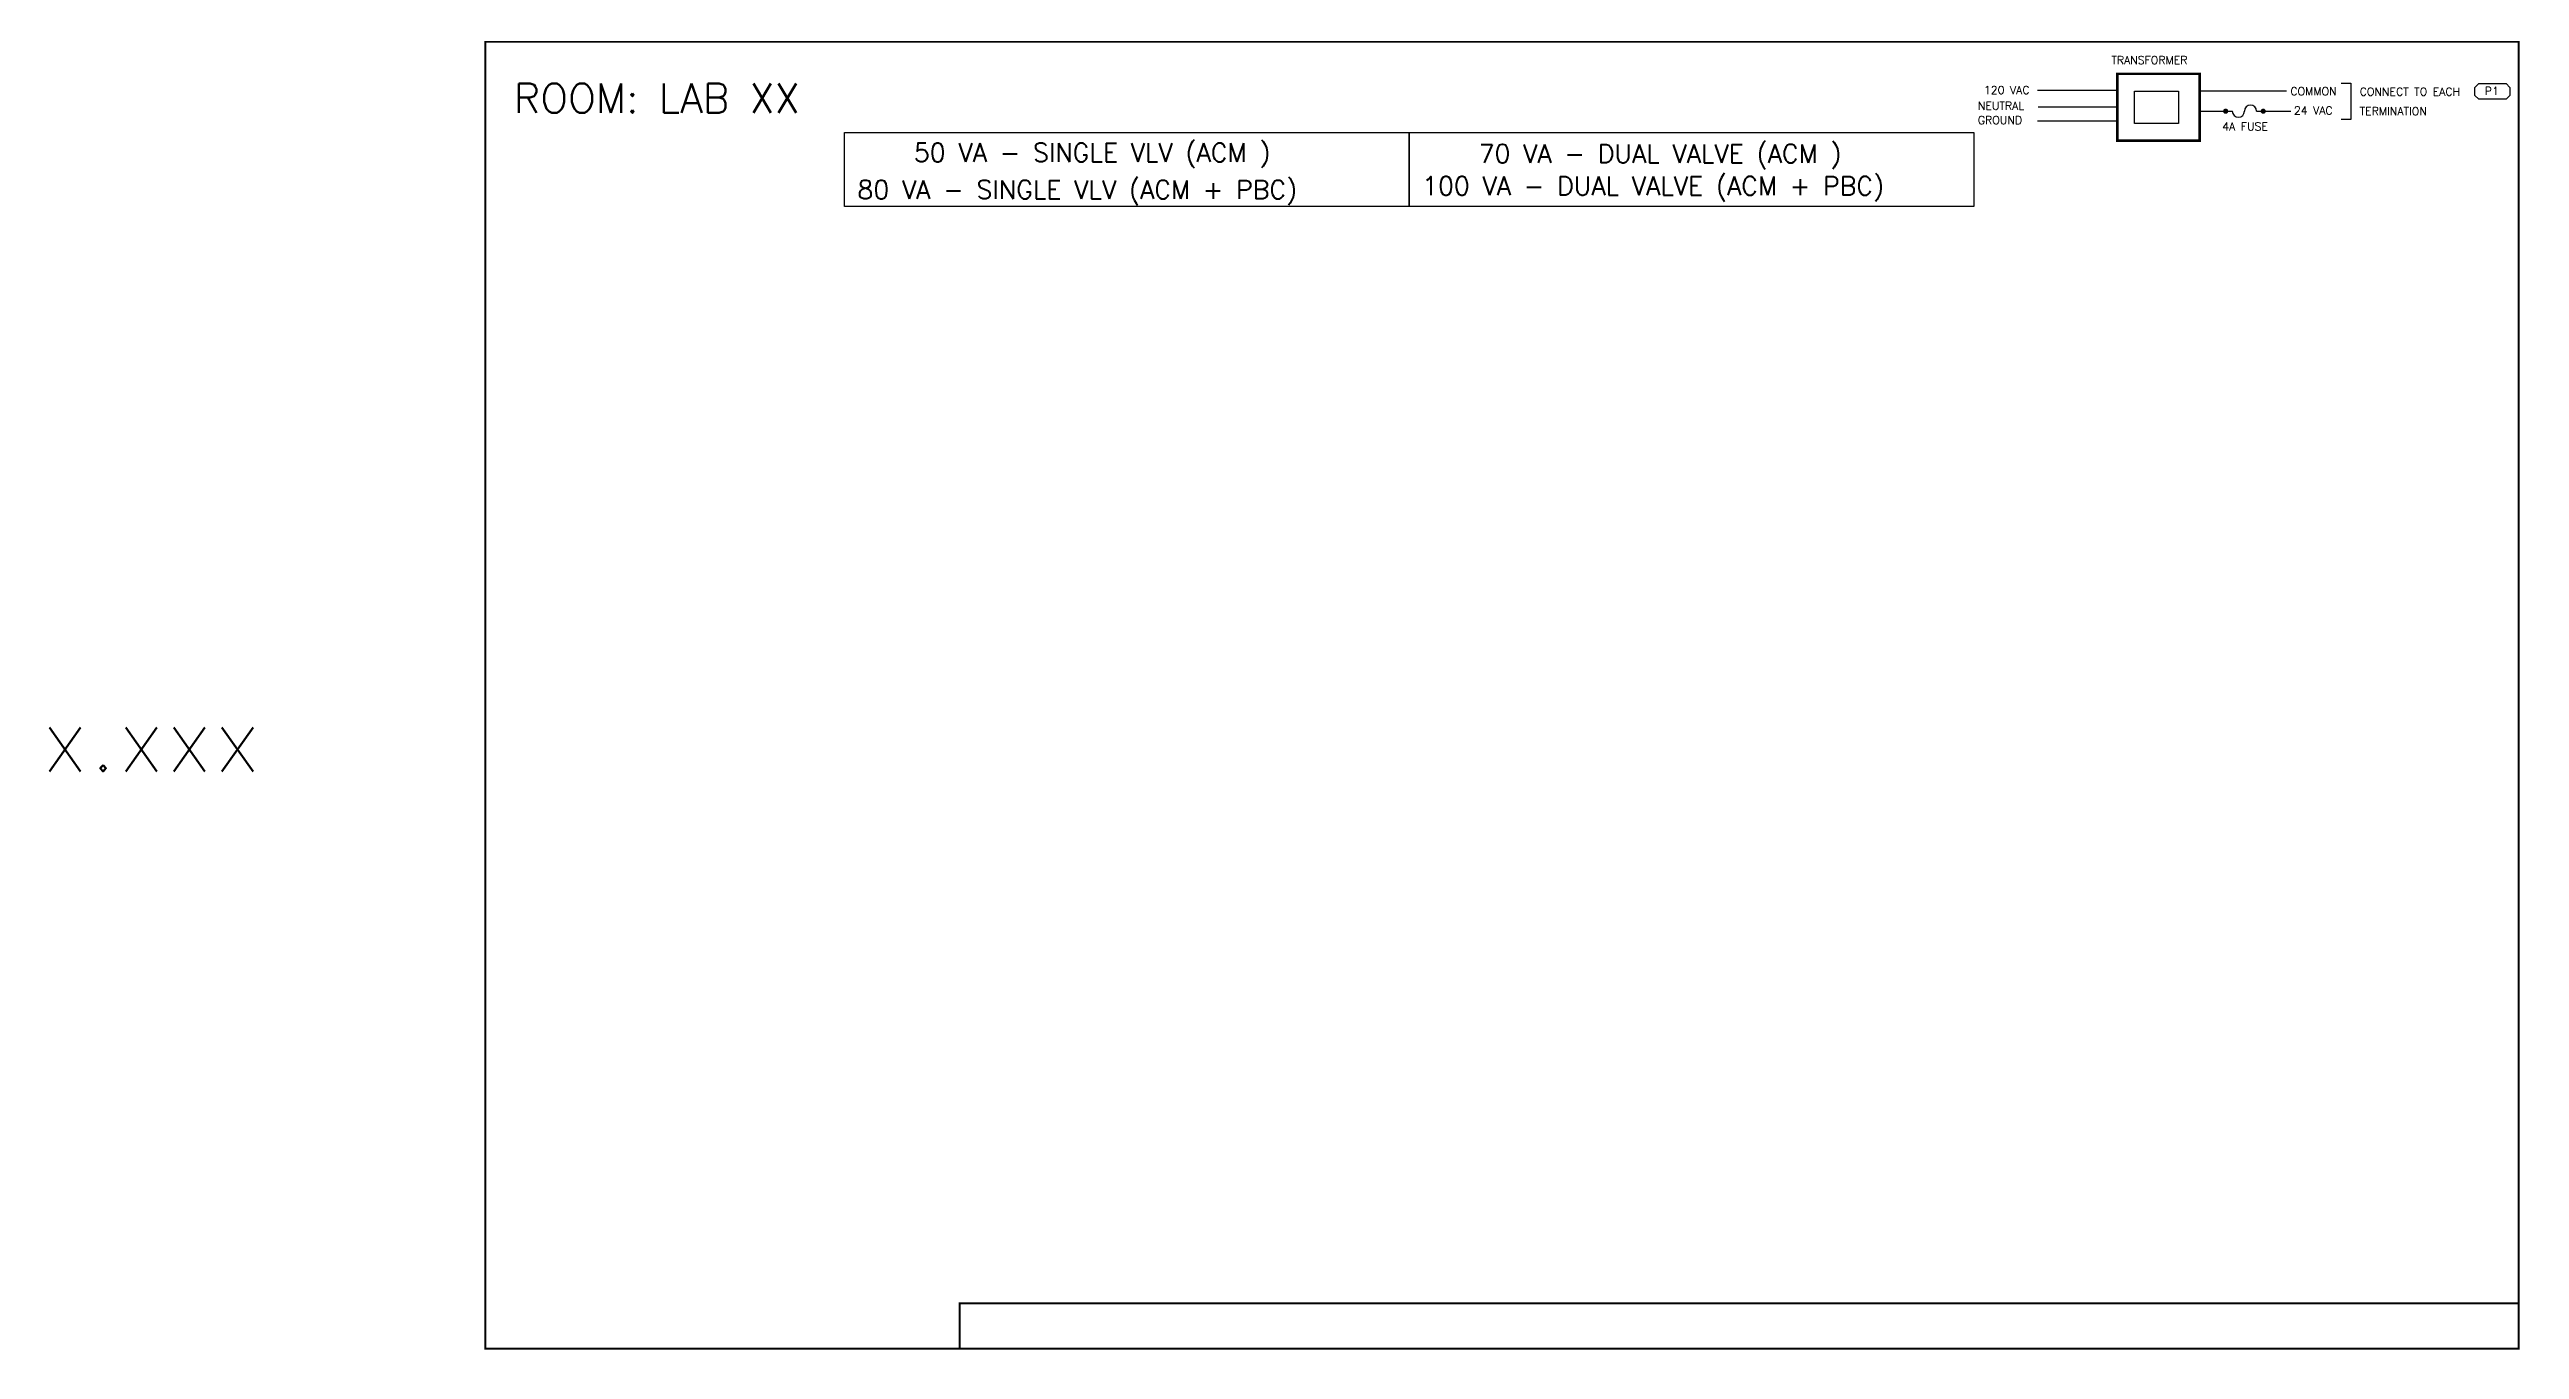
# Model space of a CAD drawing. Extents: x -251 to 1546, y -2821 to 985.
# Drawn here: x -251 to 1546, y -2821 to -1875 of the extents above; entities that cross this region are included whole.
import ezdxf
from ezdxf.enums import TextEntityAlignment as Align

# ---------------------------------------------------------------- set-up
doc = ezdxf.new("R2010")
doc.units = 0
doc.header["$LTSCALE"] = 96
doc.header["$MEASUREMENT"] = 0
doc.layers.get('0').update_dxf_attribs({"linetype": 'CONTINUOUS'})
for name, color, linetype in [('Hood', 2, 'CONTINUOUS'), ('ModelB', 30, 'CONTINUOUS'), ('Text', 7, 'CONTINUOUS')]:
    doc.layers.add(name, color=color, linetype=linetype)
doc.styles.add('Romans', font='romans.shx')
doc.styles.get("Standard").update_dxf_attribs({"font": 'ROMANS'})

msp = doc.modelspace()

# ---------------------------------------------------------------- linework, layer by layer
at = {"color": 7, "linetype": 'Continuous'}
for points in [[(327.2, -1935.2), (738, -1935.2), (738, -1989), (327.2, -1989)], [(738, -1935.2), (1148.8, -1935.2), (1148.8, -1989), (738, -1989)]]:
    msp.add_lwpolyline(points, close=True, dxfattribs=at)
at = {"layer": 'Hood', "color": 0, "linetype": 'Continuous'}
for p, q in [((1416, -1899.3), (1423.1, -1899.3)), ((1423.1, -1899.3), (1423.1, -1925.7)), ((1423.1, -1925.7), (1416, -1925.7))]:
    msp.add_line(p, q, dxfattribs=at)
at = {"layer": 'Hood', "color": 0}
for p, q in [((1513.3, -1902.3), (1516.1, -1899.5)), ((1513.3, -1908.1), (1513.3, -1902.3)), ((1516.1, -1899.5), (1535.9, -1899.5)), ((1535.9, -1899.5), (1538.7, -1902.3)), ((1538.7, -1902.3), (1538.7, -1908.1)), ((1253.2, -1904.6), (1195, -1904.6)), ((1253.2, -1916.6), (1195.5, -1916.6)), ((1265.7, -1928.5), (1265.7, -1904.9)), ((1265.7, -1904.9), (1297.7, -1904.9)), ((1297.7, -1904.9), (1297.7, -1928.5)), ((1313, -1904.8), (1376.2, -1904.8)), ((1313, -1919.6), (1331.9, -1919.6)), ((1331.9, -1919.6), (1336.8, -1919.6)), ((1354.4, -1919.6), (1359.3, -1919.6)), ((1359.2, -1919.6), (1379.4, -1919.6)), ((1516.1, -1910.9), (1513.3, -1908.1)), ((1535.9, -1910.9), (1516.1, -1910.9)), ((1538.7, -1908.1), (1535.9, -1910.9)), ((1253.2, -1926.8), (1195, -1926.8)), ((1297.7, -1928.5), (1265.7, -1928.5))]:
    msp.add_line(p, q, dxfattribs=at)
at = {"layer": 'Hood', "color": 0, "const_width": 1.86}
msp.add_lwpolyline([(1253.2, -1941), (1253.2, -1892.4), (1313, -1892.4), (1313, -1941)], close=True, dxfattribs=at)
for points in [[(1331, -1919.6, 1), (1332.9, -1919.6, 1)], [(1358.3, -1919.6, 1), (1360.2, -1919.6, 1)]]:
    msp.add_lwpolyline(points, format="xyb", close=True, dxfattribs=at)
at = {"layer": 'Hood', "color": 0}
for centre, start, end in [((1341.2, -1919.6), 180, 0), ((1350, -1919.6), 0, 180)]:
    msp.add_arc(centre, 4.41, start, end, dxfattribs=at)
at = {"layer": 'ModelB', "const_width": 1.5}
msp.add_lwpolyline([(66, -1869), (66, -2820), (1545, -2820), (1545, -1869)], close=True, dxfattribs=at)
msp.add_lwpolyline([(1545, -2787), (411, -2787), (411, -2820)], dxfattribs=at)

# ---------------------------------------------------------------- texts
at = {"transparency": 33554687}
msp.add_text('ROOM: LAB XX', height=21.391, dxfattribs=at).set_placement((86.8, -1920.9))
at = {"layer": 'Hood', "color": 0}
for s, p in [('TRANSFORMER', (1248.8, -1885.3)), ('120 VAC', (1156.1, -1907.1)), ('COMMON', (1379, -1908)), ('CONNECT TO EACH ', (1429.4, -1908.3)), ('P1', (1520.4, -1907.8)), ('NEUTRAL', (1151.7, -1918.5)), ('24 VAC', (1381.6, -1922)), ('TERMINATION', (1429.4, -1922.5)), ('GROUND', (1151.7, -1929)), ('4A FUSE', (1329.5, -1933.6))]:
    msp.add_text(s, height=5.82, dxfattribs=at).set_placement(p)
at = {"layer": 'Hood', "color": 7, "linetype": 'Continuous'}
for s, p in [('50 VA - SINGLE VLV (ACM )', (377.8, -1956.4)), ('70 VA - DUAL VALVE (ACM )', (788.6, -1957.2)), ('80 VA - SINGLE VLV (ACM + PBC)', (336.7, -1983.4)), ('100 VA - DUAL VALVE (ACM + PBC)', (747.5, -1980.7))]:
    msp.add_text(s, height=13.472, dxfattribs=at).set_placement(p)
at = {"layer": 'Text', "style": 'Romans'}
msp.add_text('x.xxx', height=48, dxfattribs=at).set_placement((-177, -2376), align=Align.MIDDLE)

doc.saveas('drawing.dxf')
